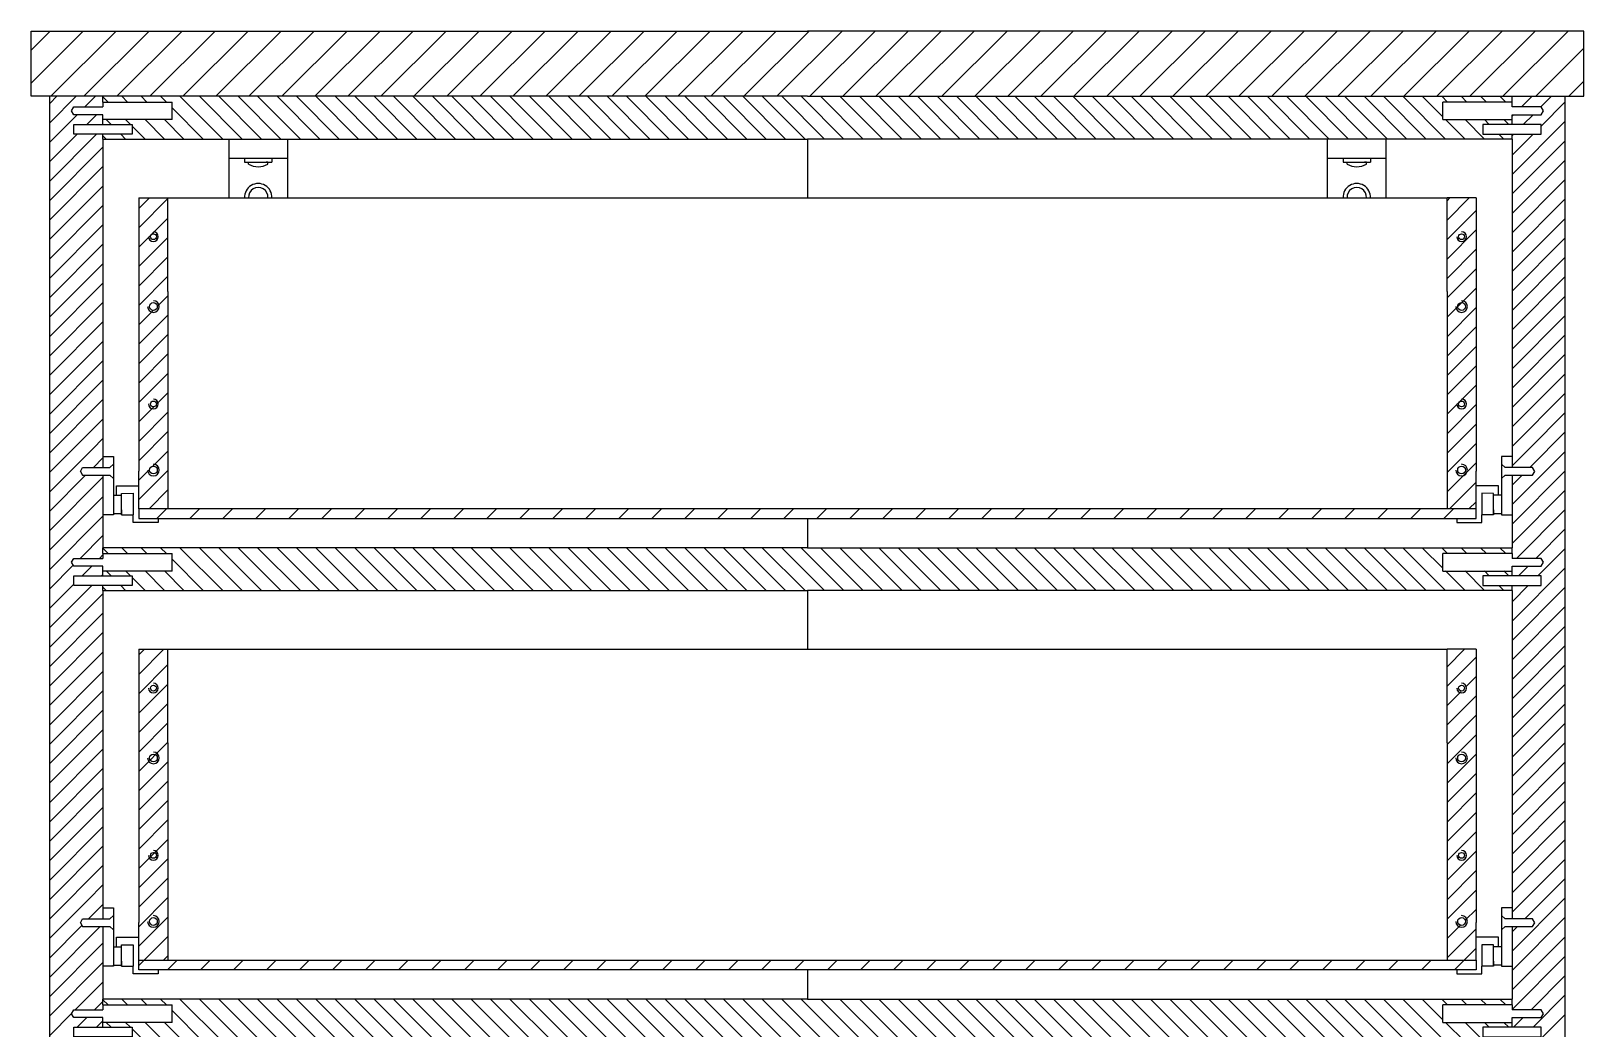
# Model space of a CAD drawing. Header units: millimetres. Extents: x -1335 to 2991, y -7 to 1980.
# Drawn here: x 1385.3 to 1465.3, y 1502.4 to 1553.7 of the extents above; entities that cross this region are included whole.
import ezdxf

# ---------------------------------------------------------------- set-up
doc = ezdxf.new("R2010")
doc.units = ezdxf.units.MM
doc.layers.get('0').update_dxf_attribs({"color": 8})
doc.layers.add('Campiture', color=1, linetype='Continuous')
doc.layers.add('Incastri', color=4, linetype='Continuous')
pattern_1 = [(45, (952.657, 1390.4219), (-0.85, 0.85), [])]

# ---------------------------------------------------------------- blocks, each defined once
blk = doc.blocks.new('retino 1')
at = {"color": 175, "linetype": 'Continuous'}
for p, q in [((318.125, 159.668), (317.856, 159.937)), ((319.125, 159.668), (318.825, 159.968)), ((320.125, 159.668), (319.825, 159.968)), ((321.125, 159.668), (320.825, 159.968)), ((323.025, 157.768), (321.415, 159.378)), ((324.025, 157.768), (321.825, 159.968)), ((325.025, 157.768), (322.825, 159.968)), ((326.025, 157.768), (323.825, 159.968)), ((327.025, 157.768), (324.825, 159.968)), ((328.025, 157.768), (325.825, 159.968)), ((329.025, 157.768), (326.825, 159.968)), ((330.025, 157.768), (327.825, 159.968)), ((331.025, 157.768), (328.825, 159.968)), ((332.025, 157.768), (329.825, 159.968)), ((333.025, 157.768), (330.825, 159.968)), ((334.025, 157.768), (331.825, 159.968)), ((335.025, 157.768), (332.825, 159.968)), ((336.025, 157.768), (333.825, 159.968)), ((337.025, 157.768), (334.825, 159.968)), ((338.025, 157.768), (335.825, 159.968)), ((339.025, 157.768), (336.825, 159.968)), ((340.025, 157.768), (337.825, 159.968)), ((341.025, 157.768), (338.825, 159.968)), ((342.025, 157.768), (339.825, 159.968)), ((343.025, 157.768), (340.825, 159.968)), ((344.025, 157.768), (341.825, 159.968)), ((345.025, 157.768), (342.825, 159.968)), ((346.025, 157.768), (343.825, 159.968)), ((347.025, 157.768), (344.825, 159.968)), ((348.025, 157.768), (345.825, 159.968)), ((349.025, 157.768), (346.825, 159.968)), ((350.025, 157.768), (347.825, 159.968)), ((351.025, 157.768), (348.825, 159.968)), ((352.025, 157.768), (349.825, 159.968)), ((353.025, 157.768), (350.825, 159.968)), ((354.025, 157.768), (351.825, 159.968)), ((355.025, 157.768), (352.825, 159.968)), ((356.025, 157.768), (353.825, 159.968)), ((357.025, 157.768), (354.825, 159.968)), ((358.025, 157.768), (355.825, 159.968)), ((359.025, 157.768), (356.825, 159.968)), ((360.025, 157.768), (357.825, 159.968)), ((361.025, 157.768), (358.825, 159.968)), ((362.025, 157.768), (359.825, 159.968)), ((363.025, 157.768), (360.825, 159.968)), ((364.025, 157.768), (361.825, 159.968)), ((365.025, 157.768), (362.825, 159.968)), ((366.025, 157.768), (363.825, 159.968)), ((367.025, 157.768), (364.825, 159.968)), ((368.025, 157.768), (365.825, 159.968)), ((369.025, 157.768), (366.825, 159.968)), ((370.025, 157.768), (367.825, 159.968)), ((371.025, 157.768), (368.825, 159.968)), ((372.025, 157.768), (369.825, 159.968)), ((373.025, 157.768), (370.825, 159.968)), ((374.025, 157.768), (371.825, 159.968)), ((375.025, 157.768), (372.825, 159.968)), ((376.025, 157.768), (373.825, 159.968)), ((377.025, 157.768), (374.825, 159.968)), ((378.025, 157.768), (375.825, 159.968)), ((379.025, 157.768), (376.825, 159.968)), ((380.025, 157.768), (377.825, 159.968)), ((381.025, 157.768), (378.825, 159.968)), ((382.025, 157.768), (379.825, 159.968)), ((383.025, 157.768), (380.825, 159.968)), ((384.025, 157.768), (381.825, 159.968)), ((385.025, 157.768), (382.825, 159.968)), ((386.025, 157.768), (383.825, 159.968)), ((387.025, 157.768), (384.825, 159.968)), ((386.888, 158.905), (385.825, 159.968)), ((387.125, 159.668), (386.825, 159.968)), ((388.125, 159.668), (387.825, 159.968)), ((389.125, 159.668), (388.825, 159.968)), ((390.125, 159.668), (389.825, 159.968)), ((318.275, 158.518), (318.025, 158.768)), ((319.275, 158.518), (319.025, 158.768)), ((320.025, 157.768), (319.356, 158.437)), ((321.025, 157.768), (320.025, 158.768)), ((322.025, 157.768), (321.025, 158.768)), ((388.025, 157.768), (387.025, 158.768)), ((389.025, 157.768), (388.025, 158.768)), ((389.275, 158.518), (389.025, 158.768)), ((390.275, 158.518), (390.025, 158.768)), ((318.025, 157.768), (317.856, 157.937)), ((319.025, 157.768), (318.775, 158.018)), ((390.025, 157.768), (389.775, 158.018))]:
    blk.add_line(p, q, dxfattribs=at)

msp = doc.modelspace()

# ---------------------------------------------------------------- hatches: boundary and pattern name
at = {"layer": 'Campiture'}
h = msp.add_hatch(dxfattribs=at)
h.set_pattern_fill('JIS_WOOD', color=256, scale=1.7)
h.set_pattern_definition([(45, (952.657, 1390.4219), (-0.85, 0.85), [])])
h.paths.add_polyline_path([(1385.298, 1553.749), (1385.298, 1550.389), (1425.298, 1550.389), (1465.298, 1550.389), (1465.298, 1553.749), (1425.298, 1553.749)])
h = msp.add_hatch(dxfattribs=at)
h.set_pattern_fill('JIS_WOOD', color=256)
h.set_pattern_definition([(45, (952.657, 1390.4219), (-0.5, 0.5), [])])
h.paths.add_polyline_path([(1459.744, 1545.157), (1458.393, 1545.157), (1458.244, 1545.009), (1458.244, 1540.339), (1458.244, 1535.009), (1459.744, 1536.509)])
h.paths.add_polyline_path([(1458.844, 1543.157, -1), (1459.144, 1543.157, -1)], flags=16)
h = msp.add_hatch(dxfattribs=at)
h.set_pattern_fill('JIS_WOOD', color=256, scale=1.7)
h.set_pattern_definition(pattern_1)
h.paths.add_polyline_path([(1459.744, 1529.139), (1458.744, 1529.139), (1458.244, 1529.139), (1392.352, 1529.139), (1391.852, 1529.139), (1390.852, 1529.139), (1390.852, 1528.839), (1390.852, 1528.639), (1459.744, 1528.639)])
h = msp.add_hatch(dxfattribs=at)
h.set_pattern_fill('JIS_WOOD', color=256, scale=1.7)
h.set_pattern_definition(pattern_1)
h.paths.add_polyline_path([(1459.744, 1505.889), (1458.744, 1505.889), (1458.244, 1505.889), (1392.352, 1505.889), (1391.852, 1505.889), (1390.852, 1505.889), (1390.852, 1505.389), (1459.744, 1505.389), (1459.744, 1505.589)])

# ---------------------------------------------------------------- linework, layer by layer
for p, q in [((1385.298, 1553.749), (1425.298, 1553.749)), ((1385.298, 1550.389), (1385.298, 1553.749)), ((1465.298, 1553.749), (1425.298, 1553.749)), ((1465.298, 1550.389), (1465.298, 1553.749)), ((1425.298, 1550.389), (1385.298, 1550.389)), ((1386.258, 1457.389), (1386.258, 1550.389)), ((1389.002, 1550.089), (1389.002, 1550.389)), ((1389.002, 1550.089), (1389.002, 1549.839)), ((1425.298, 1550.389), (1465.298, 1550.389)), ((1461.594, 1550.089), (1461.594, 1550.389)), ((1461.594, 1549.839), (1461.594, 1550.089)), ((1464.338, 1457.389), (1464.338, 1550.389)), ((1389.002, 1549.189), (1389.002, 1549.439)), ((1389.002, 1548.939), (1389.002, 1549.189)), ((1461.594, 1549.189), (1461.594, 1549.439)), ((1461.594, 1548.939), (1461.594, 1549.189)), ((1389.002, 1548.189), (1389.002, 1548.439)), ((1389.002, 1548.189), (1389.002, 1548.439)), ((1389.002, 1548.189), (1425.298, 1548.189)), ((1389.002, 1548.189), (1389.002, 1531.839)), ((1395.502, 1545.157), (1395.502, 1548.189)), ((1398.502, 1548.189), (1398.502, 1545.157)), ((1398.502, 1548.189), (1398.502, 1547.189)), ((1461.594, 1548.189), (1425.298, 1548.189)), ((1425.298, 1548.189), (1425.298, 1545.157)), ((1452.094, 1545.157), (1452.094, 1548.189)), ((1455.094, 1548.189), (1455.094, 1545.157)), ((1455.094, 1548.189), (1455.094, 1547.189)), ((1461.594, 1548.189), (1461.594, 1548.439)), ((1461.594, 1548.189), (1461.594, 1548.439)), ((1461.594, 1548.189), (1461.594, 1531.839)), ((1398.502, 1547.189), (1395.502, 1547.189)), ((1398.502, 1547.189), (1398.502, 1546.989)), ((1398.502, 1546.989), (1398.502, 1546.889)), ((1455.094, 1547.189), (1452.094, 1547.189)), ((1455.094, 1547.189), (1455.094, 1546.989)), ((1455.094, 1546.989), (1455.094, 1546.889)), ((1390.852, 1545.157), (1392.352, 1545.157)), ((1390.852, 1545.157), (1390.852, 1531.089)), ((1392.352, 1540.339), (1392.352, 1545.157)), ((1392.352, 1545.157), (1458.244, 1545.157)), ((1459.744, 1545.157), (1458.244, 1545.157)), ((1458.244, 1540.339), (1458.244, 1545.157)), ((1459.744, 1545.157), (1459.744, 1531.089)), ((1392.352, 1540.339), (1392.352, 1529.539)), ((1458.244, 1540.339), (1458.244, 1529.539)), ((1389.002, 1531.839), (1389.002, 1531.273)), ((1389.002, 1531.839), (1389.552, 1531.839)), ((1389.552, 1531.839), (1389.552, 1528.839)), ((1461.044, 1531.839), (1461.044, 1528.839)), ((1461.594, 1531.839), (1461.044, 1531.839)), ((1461.594, 1531.839), (1461.594, 1531.273)), ((1389.002, 1530.873), (1389.002, 1527.139)), ((1390.852, 1529.139), (1390.852, 1531.089)), ((1459.744, 1529.139), (1459.744, 1531.089)), ((1461.594, 1530.873), (1461.594, 1527.139)), ((1389.552, 1529.839), (1389.952, 1529.838)), ((1389.702, 1529.839), (1389.702, 1530.326)), ((1389.702, 1530.326), (1390.852, 1530.326)), ((1389.952, 1529.939), (1390.552, 1529.941)), ((1389.952, 1529.089), (1389.952, 1529.939)), ((1389.952, 1528.839), (1389.952, 1529.939)), ((1390.552, 1529.941), (1390.552, 1528.839)), ((1460.894, 1530.326), (1459.744, 1530.326)), ((1460.044, 1529.941), (1460.044, 1528.839)), ((1460.644, 1529.939), (1460.044, 1529.941)), ((1460.644, 1529.089), (1460.644, 1529.939)), ((1460.644, 1528.839), (1460.644, 1529.939)), ((1461.044, 1529.839), (1460.644, 1529.838)), ((1460.894, 1529.839), (1460.894, 1530.326)), ((1389.552, 1528.839), (1389.002, 1528.839)), ((1389.952, 1528.889), (1389.552, 1528.889)), ((1389.952, 1529.089), (1389.952, 1528.839)), ((1389.952, 1528.839), (1389.952, 1528.889)), ((1389.952, 1528.839), (1390.552, 1528.839)), ((1390.552, 1528.439), (1390.552, 1528.839)), ((1392.352, 1529.539), (1392.352, 1529.339)), ((1392.352, 1529.339), (1392.352, 1529.139)), ((1458.244, 1529.539), (1458.244, 1529.339)), ((1458.244, 1529.339), (1458.244, 1529.139)), ((1460.044, 1528.439), (1460.044, 1528.839)), ((1460.644, 1528.839), (1460.044, 1528.839)), ((1460.644, 1529.089), (1460.644, 1528.839)), ((1461.044, 1528.889), (1460.644, 1528.889)), ((1461.044, 1528.839), (1461.594, 1528.839)), ((1391.852, 1528.439), (1390.552, 1528.439)), ((1391.852, 1528.639), (1391.852, 1528.439)), ((1425.298, 1528.639), (1425.298, 1527.139)), ((1458.744, 1528.639), (1458.744, 1528.439)), ((1458.744, 1528.439), (1460.044, 1528.439)), ((1425.298, 1527.139), (1389.002, 1527.139)), ((1389.002, 1526.839), (1389.002, 1527.139)), ((1389.002, 1526.839), (1389.002, 1526.589)), ((1425.298, 1527.139), (1461.594, 1527.139)), ((1461.594, 1526.839), (1461.594, 1527.139)), ((1461.594, 1526.839), (1461.594, 1526.589)), ((1389.002, 1525.939), (1389.002, 1526.189)), ((1389.002, 1525.689), (1389.002, 1525.939)), ((1461.594, 1525.939), (1461.594, 1526.189)), ((1461.594, 1525.689), (1461.594, 1525.939)), ((1389.002, 1524.939), (1389.002, 1525.189)), ((1389.002, 1524.939), (1389.002, 1525.189)), ((1389.002, 1524.939), (1425.298, 1524.939)), ((1389.002, 1524.939), (1389.002, 1508.589)), ((1461.594, 1524.939), (1425.298, 1524.939)), ((1425.298, 1524.939), (1425.298, 1521.907)), ((1461.594, 1524.939), (1461.594, 1525.189)), ((1461.594, 1524.939), (1461.594, 1525.189)), ((1461.594, 1524.939), (1461.594, 1508.589)), ((1390.852, 1521.907), (1392.352, 1521.907)), ((1390.852, 1521.907), (1390.852, 1507.839)), ((1392.352, 1517.089), (1392.352, 1521.907)), ((1392.352, 1521.907), (1458.244, 1521.907)), ((1459.744, 1521.907), (1458.244, 1521.907)), ((1458.244, 1517.089), (1458.244, 1521.907)), ((1459.744, 1521.907), (1459.744, 1507.839)), ((1392.352, 1517.089), (1392.352, 1506.289)), ((1458.244, 1517.089), (1458.244, 1506.289)), ((1389.002, 1508.589), (1389.002, 1508.023)), ((1389.002, 1508.589), (1389.552, 1508.589)), ((1389.552, 1508.589), (1389.552, 1505.589)), ((1461.044, 1508.589), (1461.044, 1505.589)), ((1461.594, 1508.589), (1461.044, 1508.589)), ((1461.594, 1508.589), (1461.594, 1508.023)), ((1389.002, 1507.623), (1389.002, 1503.889)), ((1390.852, 1505.889), (1390.852, 1507.839)), ((1459.744, 1505.889), (1459.744, 1507.839)), ((1461.594, 1507.623), (1461.594, 1503.889)), ((1389.552, 1506.589), (1389.952, 1506.588)), ((1389.702, 1506.589), (1389.702, 1507.076)), ((1389.702, 1507.076), (1390.852, 1507.076)), ((1389.952, 1506.689), (1390.552, 1506.691)), ((1389.952, 1505.839), (1389.952, 1506.689)), ((1389.952, 1505.589), (1389.952, 1506.689)), ((1390.552, 1506.691), (1390.552, 1505.589)), ((1460.894, 1507.076), (1459.744, 1507.076)), ((1460.044, 1506.691), (1460.044, 1505.589)), ((1460.644, 1506.689), (1460.044, 1506.691)), ((1460.644, 1505.839), (1460.644, 1506.689)), ((1460.644, 1505.589), (1460.644, 1506.689)), ((1461.044, 1506.589), (1460.644, 1506.588)), ((1460.894, 1506.589), (1460.894, 1507.076)), ((1389.552, 1505.589), (1389.552, 1505.639)), ((1389.552, 1505.639), (1389.952, 1505.639)), ((1389.952, 1505.839), (1389.952, 1505.589)), ((1392.352, 1506.289), (1392.352, 1506.089)), ((1392.352, 1506.089), (1392.352, 1505.889)), ((1458.244, 1506.289), (1458.244, 1506.089)), ((1458.244, 1506.089), (1458.244, 1505.889)), ((1460.644, 1505.839), (1460.644, 1505.589)), ((1461.044, 1505.639), (1460.644, 1505.639)), ((1389.552, 1505.589), (1389.002, 1505.589)), ((1389.952, 1505.589), (1390.552, 1505.589)), ((1390.552, 1505.189), (1390.552, 1505.589)), ((1391.852, 1505.189), (1390.552, 1505.189)), ((1391.852, 1505.389), (1391.852, 1505.189)), ((1425.298, 1505.389), (1425.298, 1503.889)), ((1458.744, 1505.389), (1458.744, 1505.189)), ((1458.744, 1505.189), (1460.044, 1505.189)), ((1460.044, 1505.189), (1460.044, 1505.589)), ((1460.644, 1505.589), (1460.044, 1505.589)), ((1461.044, 1505.589), (1461.594, 1505.589)), ((1425.298, 1503.889), (1389.002, 1503.889)), ((1389.002, 1503.589), (1389.002, 1503.889)), ((1389.002, 1503.589), (1389.002, 1503.339)), ((1425.298, 1503.889), (1461.594, 1503.889)), ((1461.594, 1503.589), (1461.594, 1503.889)), ((1461.594, 1503.589), (1461.594, 1503.339)), ((1389.002, 1502.689), (1389.002, 1502.939)), ((1389.002, 1502.439), (1389.002, 1502.689)), ((1461.594, 1502.689), (1461.594, 1502.939)), ((1461.594, 1502.439), (1461.594, 1502.689))]:
    msp.add_line(p, q)
at = {"color": 175, "linetype": 'Continuous'}
for p, q in [((1386.258, 1550.023), (1386.625, 1550.389)), ((1461.594, 1550.359), (1461.625, 1550.389)), ((1461.594, 1549.359), (1461.675, 1549.439)), ((1461.594, 1548.359), (1461.675, 1548.439)), ((1458.244, 1545.009), (1458.393, 1545.157)), ((1388.825, 1526.589), (1389.002, 1526.767)), ((1388.925, 1525.689), (1389.002, 1525.767)), ((1390.852, 1521.617), (1391.143, 1521.907)), ((1461.594, 1507.359), (1461.851, 1507.616)), ((1388.675, 1502.439), (1389.002, 1502.767))]:
    msp.add_line(p, q, dxfattribs=at)
for points in [[(1458.244, 1529.139), (1392.352, 1529.139), (1391.852, 1529.139), (1390.852, 1529.139), (1390.852, 1528.839), (1390.852, 1528.639), (1459.744, 1528.639), (1459.744, 1529.139), (1458.744, 1529.139)], [(1392.352, 1505.889), (1458.244, 1505.889), (1458.744, 1505.889), (1459.744, 1505.889), (1459.744, 1505.589), (1459.744, 1505.389), (1390.852, 1505.389), (1390.852, 1505.889), (1391.852, 1505.889)]]:
    msp.add_lwpolyline(points, close=True)
at = {"layer": 'Campiture', "linetype": 'Continuous'}
for p, q in [((1386.258, 1549.023), (1387.625, 1550.389)), ((1388.075, 1549.839), (1388.625, 1550.389)), ((1462.075, 1549.839), (1462.625, 1550.389)), ((1463.075, 1549.839), (1463.625, 1550.389)), ((1463.094, 1548.859), (1464.338, 1550.103)), ((1386.258, 1548.023), (1387.675, 1549.439)), ((1388.175, 1548.939), (1388.675, 1549.439)), ((1461.594, 1546.359), (1464.338, 1549.103)), ((1462.175, 1548.939), (1462.675, 1549.439)), ((1386.258, 1547.023), (1387.675, 1548.439)), ((1386.258, 1546.023), (1388.675, 1548.439)), ((1461.594, 1547.359), (1462.675, 1548.439)), ((1461.594, 1545.359), (1464.338, 1548.103)), ((1386.258, 1545.023), (1389.002, 1547.767)), ((1386.258, 1544.023), (1389.002, 1546.767)), ((1461.594, 1544.359), (1464.338, 1547.103)), ((1386.258, 1543.023), (1389.002, 1545.767)), ((1461.594, 1543.359), (1464.338, 1546.103)), ((1390.852, 1544.617), (1391.393, 1545.157)), ((1390.852, 1543.617), (1392.352, 1545.117)), ((1461.594, 1542.359), (1464.338, 1545.103)), ((1386.258, 1542.023), (1389.002, 1544.767)), ((1391.592, 1543.357), (1392.352, 1544.117)), ((1461.594, 1541.359), (1464.338, 1544.103)), ((1386.258, 1541.023), (1389.002, 1543.767)), ((1390.852, 1542.617), (1391.481, 1543.246)), ((1391.514, 1543.279), (1391.592, 1543.357)), ((1386.258, 1540.023), (1389.002, 1542.767)), ((1390.852, 1541.617), (1392.352, 1543.117)), ((1461.594, 1540.359), (1464.338, 1543.103)), ((1386.258, 1539.023), (1389.002, 1541.767)), ((1390.852, 1540.617), (1392.352, 1542.117)), ((1461.594, 1539.359), (1464.338, 1542.103)), ((1390.852, 1539.617), (1392.352, 1541.117)), ((1461.594, 1538.359), (1464.338, 1541.103)), ((1386.258, 1538.023), (1389.002, 1540.767)), ((1391.802, 1539.567), (1392.352, 1540.117)), ((1461.594, 1537.359), (1464.338, 1540.103)), ((1386.258, 1537.023), (1389.002, 1539.767)), ((1390.852, 1538.617), (1391.596, 1539.361)), ((1386.258, 1536.023), (1389.002, 1538.767)), ((1390.852, 1537.617), (1392.352, 1539.117)), ((1461.594, 1536.359), (1464.338, 1539.103)), ((1386.258, 1535.023), (1389.002, 1537.767)), ((1390.852, 1536.617), (1392.352, 1538.117)), ((1461.594, 1535.359), (1464.338, 1538.103)), ((1390.852, 1535.617), (1392.352, 1537.117)), ((1461.594, 1534.359), (1464.338, 1537.103)), ((1386.258, 1534.023), (1389.002, 1536.767)), ((1390.852, 1534.617), (1392.352, 1536.117)), ((1458.244, 1535.009), (1459.744, 1536.509)), ((1461.594, 1533.359), (1464.338, 1536.103)), ((1386.258, 1533.023), (1389.002, 1535.767)), ((1458.244, 1534.009), (1459.744, 1535.509)), ((1386.258, 1532.023), (1389.002, 1534.767)), ((1391.749, 1534.514), (1392.352, 1535.117)), ((1458.244, 1533.009), (1459.744, 1534.509)), ((1461.594, 1532.359), (1464.338, 1535.103)), ((1386.258, 1531.023), (1389.002, 1533.767)), ((1390.852, 1533.617), (1391.631, 1534.396)), ((1390.852, 1532.617), (1392.352, 1534.117)), ((1462.475, 1532.239), (1464.338, 1534.103)), ((1390.852, 1531.617), (1392.352, 1533.117)), ((1458.244, 1532.009), (1459.744, 1533.509)), ((1462.509, 1531.273), (1464.338, 1533.103)), ((1386.258, 1530.023), (1388.475, 1532.239)), ((1388.475, 1532.239), (1389.002, 1532.767)), ((1391.572, 1531.337), (1392.352, 1532.117)), ((1458.244, 1531.009), (1459.744, 1532.509)), ((1461.594, 1531.359), (1462.475, 1532.239)), ((1461.594, 1529.359), (1464.338, 1532.103)), ((1388.509, 1531.273), (1389.002, 1531.767)), ((1458.244, 1530.009), (1459.744, 1531.509)), ((1386.258, 1529.023), (1388.109, 1530.873)), ((1386.258, 1528.023), (1389.002, 1530.767)), ((1390.852, 1530.617), (1391.404, 1531.169)), ((1390.852, 1529.617), (1392.352, 1531.117)), ((1458.375, 1529.139), (1459.744, 1530.509)), ((1461.594, 1528.359), (1464.338, 1531.103)), ((1461.594, 1530.359), (1462.109, 1530.873)), ((1386.258, 1527.023), (1389.002, 1529.767)), ((1391.375, 1529.139), (1392.352, 1530.117)), ((1461.594, 1527.359), (1464.338, 1530.103)), ((1459.375, 1529.139), (1459.744, 1529.509)), ((1461.825, 1526.589), (1464.338, 1529.103)), ((1386.258, 1526.023), (1389.002, 1528.767)), ((1462.825, 1526.589), (1464.338, 1528.103)), ((1387.825, 1526.589), (1389.002, 1527.767)), ((1462.925, 1525.689), (1464.338, 1527.103)), ((1386.258, 1525.023), (1387.474, 1526.239)), ((1387.925, 1525.689), (1388.425, 1526.189)), ((1461.594, 1523.359), (1464.338, 1526.103)), ((1461.925, 1525.689), (1462.425, 1526.189)), ((1386.258, 1524.023), (1387.502, 1525.267)), ((1386.258, 1523.023), (1388.425, 1525.189)), ((1461.594, 1524.359), (1462.425, 1525.189)), ((1461.594, 1522.359), (1464.338, 1525.103)), ((1386.258, 1522.023), (1389.002, 1524.767)), ((1461.594, 1521.359), (1464.338, 1524.103)), ((1386.258, 1521.023), (1389.002, 1523.767)), ((1386.258, 1520.023), (1389.002, 1522.767)), ((1461.594, 1520.359), (1464.338, 1523.103)), ((1386.258, 1519.023), (1389.002, 1521.767)), ((1390.852, 1520.617), (1392.143, 1521.907)), ((1458.244, 1521.009), (1459.143, 1521.907)), ((1461.594, 1519.359), (1464.338, 1522.103)), ((1390.852, 1519.617), (1392.352, 1521.117)), ((1458.244, 1520.009), (1459.744, 1521.509)), ((1461.594, 1518.359), (1464.338, 1521.103)), ((1386.258, 1518.023), (1389.002, 1520.767)), ((1390.852, 1518.617), (1392.352, 1520.117)), ((1459.189, 1519.954), (1459.744, 1520.509)), ((1461.594, 1517.359), (1464.338, 1520.103)), ((1386.258, 1517.023), (1389.002, 1519.767)), ((1458.244, 1519.009), (1458.948, 1519.713)), ((1458.244, 1518.009), (1459.744, 1519.509)), ((1386.258, 1516.023), (1389.002, 1518.767)), ((1390.852, 1517.617), (1392.352, 1519.117)), ((1458.244, 1517.009), (1459.744, 1518.509)), ((1461.594, 1516.359), (1464.338, 1519.103)), ((1386.258, 1515.023), (1389.002, 1517.767)), ((1390.852, 1516.617), (1392.352, 1518.117)), ((1461.594, 1515.359), (1464.338, 1518.103)), ((1390.852, 1515.617), (1392.352, 1517.117)), ((1458.244, 1516.009), (1459.744, 1517.509)), ((1461.594, 1514.359), (1464.338, 1517.103)), ((1386.258, 1514.023), (1389.002, 1516.767)), ((1390.852, 1514.617), (1392.352, 1516.117)), ((1458.244, 1515.009), (1459.744, 1516.509)), ((1461.594, 1513.359), (1464.338, 1516.103)), ((1386.258, 1513.023), (1389.002, 1515.767)), ((1458.244, 1514.009), (1459.744, 1515.509)), ((1386.258, 1512.023), (1389.002, 1514.767)), ((1390.852, 1513.617), (1392.352, 1515.117)), ((1458.244, 1513.009), (1459.744, 1514.509)), ((1461.594, 1512.359), (1464.338, 1515.103)), ((1386.258, 1511.023), (1389.002, 1513.767)), ((1390.852, 1512.617), (1392.352, 1514.117)), ((1461.594, 1511.359), (1464.338, 1514.103)), ((1390.852, 1511.617), (1392.352, 1513.117)), ((1458.244, 1512.009), (1459.744, 1513.509)), ((1461.594, 1510.359), (1464.338, 1513.103)), ((1386.258, 1510.023), (1389.002, 1512.767)), ((1390.852, 1510.617), (1392.352, 1512.117)), ((1458.244, 1511.009), (1459.744, 1512.509)), ((1461.594, 1509.359), (1464.338, 1512.103)), ((1386.258, 1509.023), (1389.002, 1511.767)), ((1458.244, 1510.009), (1459.744, 1511.509)), ((1386.258, 1508.023), (1389.002, 1510.767)), ((1390.852, 1509.617), (1392.352, 1511.117)), ((1458.244, 1509.009), (1459.744, 1510.509)), ((1462.225, 1508.989), (1464.338, 1511.103)), ((1388.225, 1508.989), (1389.002, 1509.767)), ((1390.852, 1508.617), (1392.352, 1510.117)), ((1462.259, 1508.023), (1464.338, 1510.103)), ((1386.258, 1507.023), (1388.225, 1508.989)), ((1390.852, 1507.617), (1392.352, 1509.117)), ((1458.244, 1508.009), (1459.744, 1509.509)), ((1461.594, 1506.359), (1464.338, 1509.103)), ((1461.594, 1508.359), (1462.225, 1508.989)), ((1388.259, 1508.023), (1389.002, 1508.767)), ((1390.852, 1506.617), (1392.352, 1508.117)), ((1459.185, 1507.95), (1459.744, 1508.509)), ((1461.594, 1505.359), (1464.338, 1508.103)), ((1386.258, 1506.023), (1387.918, 1507.683)), ((1386.258, 1505.023), (1388.859, 1507.623)), ((1458.244, 1507.009), (1458.934, 1507.699)), ((1458.244, 1506.009), (1459.744, 1507.509)), ((1386.258, 1504.023), (1389.002, 1506.767)), ((1391.125, 1505.889), (1392.352, 1507.117)), ((1459.125, 1505.889), (1459.744, 1506.509)), ((1461.594, 1504.359), (1464.338, 1507.103)), ((1386.258, 1503.023), (1389.002, 1505.767)), ((1392.125, 1505.889), (1392.352, 1506.117)), ((1461.594, 1503.359), (1464.338, 1506.103)), ((1462.575, 1503.339), (1464.338, 1505.103)), ((1387.575, 1503.339), (1389.002, 1504.767)), ((1462.675, 1502.439), (1464.338, 1504.103)), ((1388.575, 1503.339), (1389.002, 1503.767)), ((1386.258, 1502.023), (1387.403, 1503.168)), ((1387.675, 1502.439), (1388.175, 1502.939)), ((1461.594, 1500.359), (1464.338, 1503.103)), ((1461.675, 1502.439), (1462.175, 1502.939))]:
    msp.add_line(p, q, dxfattribs=at)
at = {"layer": 'Incastri'}
for p, q in [((1387.387, 1549.639), (1387.502, 1549.839)), ((1387.502, 1549.439), (1387.387, 1549.639)), ((1387.502, 1549.839), (1389.002, 1549.839)), ((1389.002, 1550.089), (1391.56, 1550.089)), ((1391.56, 1550.089), (1392.342, 1550.089)), ((1392.342, 1550.089), (1392.562, 1550.089)), ((1392.562, 1549.189), (1392.562, 1550.089)), ((1458.254, 1550.089), (1458.035, 1550.089)), ((1458.035, 1549.189), (1458.035, 1550.089)), ((1459.036, 1550.089), (1458.254, 1550.089)), ((1461.594, 1550.089), (1459.036, 1550.089)), ((1463.094, 1549.839), (1461.594, 1549.839)), ((1463.21, 1549.639), (1463.094, 1549.839)), ((1463.094, 1549.439), (1463.21, 1549.639)), ((1389.002, 1549.439), (1387.502, 1549.439)), ((1392.562, 1549.189), (1389.002, 1549.189)), ((1458.035, 1549.189), (1461.594, 1549.189)), ((1461.594, 1549.439), (1463.094, 1549.439)), ((1396.302, 1547.189), (1396.302, 1546.989)), ((1396.302, 1546.989), (1397.702, 1546.989)), ((1396.502, 1546.889), (1396.502, 1546.989)), ((1396.502, 1546.989), (1396.602, 1546.989)), ((1397.502, 1546.989), (1397.402, 1546.989)), ((1397.502, 1546.889), (1397.502, 1546.989)), ((1397.702, 1547.189), (1397.702, 1546.989)), ((1452.894, 1547.189), (1452.894, 1546.989)), ((1452.894, 1546.989), (1454.294, 1546.989)), ((1453.094, 1546.889), (1453.094, 1546.989)), ((1454.094, 1546.989), (1453.994, 1546.989)), ((1454.094, 1546.889), (1454.094, 1546.989)), ((1454.294, 1547.189), (1454.294, 1546.989)), ((1387.387, 1526.389), (1387.502, 1526.589)), ((1387.502, 1526.589), (1389.002, 1526.589)), ((1389.002, 1526.839), (1391.56, 1526.839)), ((1391.56, 1526.839), (1392.342, 1526.839)), ((1392.342, 1526.839), (1392.562, 1526.839)), ((1392.562, 1525.939), (1392.562, 1526.839)), ((1458.254, 1526.839), (1458.035, 1526.839)), ((1458.035, 1525.939), (1458.035, 1526.839)), ((1459.036, 1526.839), (1458.254, 1526.839)), ((1461.594, 1526.839), (1459.036, 1526.839)), ((1463.094, 1526.589), (1461.594, 1526.589)), ((1463.21, 1526.389), (1463.094, 1526.589)), ((1387.502, 1526.189), (1387.387, 1526.389)), ((1389.002, 1526.189), (1387.502, 1526.189)), ((1392.562, 1525.939), (1389.002, 1525.939)), ((1458.035, 1525.939), (1461.594, 1525.939)), ((1461.594, 1526.189), (1463.094, 1526.189)), ((1463.094, 1526.189), (1463.21, 1526.389)), ((1387.387, 1503.139), (1387.502, 1503.339)), ((1387.502, 1503.339), (1389.002, 1503.339)), ((1389.002, 1503.589), (1391.56, 1503.589)), ((1391.56, 1503.589), (1392.342, 1503.589)), ((1392.342, 1503.589), (1392.562, 1503.589)), ((1392.562, 1502.689), (1392.562, 1503.589)), ((1458.254, 1503.589), (1458.035, 1503.589)), ((1458.035, 1502.689), (1458.035, 1503.589)), ((1459.036, 1503.589), (1458.254, 1503.589)), ((1461.594, 1503.589), (1459.036, 1503.589)), ((1463.094, 1503.339), (1461.594, 1503.339)), ((1463.21, 1503.139), (1463.094, 1503.339)), ((1387.502, 1502.939), (1387.387, 1503.139)), ((1389.002, 1502.939), (1387.502, 1502.939)), ((1392.562, 1502.689), (1389.002, 1502.689)), ((1458.035, 1502.689), (1461.594, 1502.689)), ((1461.594, 1502.939), (1463.094, 1502.939)), ((1463.094, 1502.939), (1463.21, 1503.139))]:
    msp.add_line(p, q, dxfattribs=at)
for points in [[(1390.402, 1548.439), (1388.502, 1548.439), (1387.602, 1548.439), (1387.502, 1548.439), (1387.502, 1548.539), (1387.502, 1548.839), (1387.502, 1548.939), (1387.602, 1548.939), (1390.402, 1548.939), (1390.502, 1548.939), (1390.502, 1548.839), (1390.502, 1548.539), (1390.502, 1548.439)], [(1460.194, 1548.439), (1462.094, 1548.439), (1462.994, 1548.439), (1463.094, 1548.439), (1463.094, 1548.539), (1463.094, 1548.839), (1463.094, 1548.939), (1462.994, 1548.939), (1460.194, 1548.939), (1460.094, 1548.939), (1460.094, 1548.839), (1460.094, 1548.539), (1460.094, 1548.439)], [(1390.402, 1525.189), (1388.502, 1525.189), (1387.602, 1525.189), (1387.502, 1525.189), (1387.502, 1525.289), (1387.502, 1525.589), (1387.502, 1525.689), (1387.602, 1525.689), (1390.402, 1525.689), (1390.502, 1525.689), (1390.502, 1525.589), (1390.502, 1525.289), (1390.502, 1525.189)], [(1460.194, 1525.189), (1462.094, 1525.189), (1462.994, 1525.189), (1463.094, 1525.189), (1463.094, 1525.289), (1463.094, 1525.589), (1463.094, 1525.689), (1462.994, 1525.689), (1460.194, 1525.689), (1460.094, 1525.689), (1460.094, 1525.589), (1460.094, 1525.289), (1460.094, 1525.189)], [(1390.402, 1501.939), (1388.502, 1501.939), (1387.602, 1501.939), (1387.502, 1501.939), (1387.502, 1502.039), (1387.502, 1502.339), (1387.502, 1502.439), (1387.602, 1502.439), (1390.402, 1502.439), (1390.502, 1502.439), (1390.502, 1502.339), (1390.502, 1502.039), (1390.502, 1501.939)], [(1460.194, 1501.939), (1462.094, 1501.939), (1462.994, 1501.939), (1463.094, 1501.939), (1463.094, 1502.039), (1463.094, 1502.339), (1463.094, 1502.439), (1462.994, 1502.439), (1460.194, 1502.439), (1460.094, 1502.439), (1460.094, 1502.339), (1460.094, 1502.039), (1460.094, 1501.939)]]:
    msp.add_lwpolyline(points, close=True, dxfattribs=at)
for points in [[(1387.837, 1531.073), (1387.952, 1531.273), (1388.452, 1531.273), (1388.752, 1531.273), (1389.152, 1531.273), (1389.362, 1531.273), (1389.552, 1531.447)], [(1462.644, 1531.273), (1462.144, 1531.273), (1461.844, 1531.273), (1461.444, 1531.273), (1461.234, 1531.273), (1461.044, 1531.447)], [(1461.044, 1530.7), (1461.234, 1530.873), (1461.844, 1530.873), (1462.144, 1530.873), (1462.644, 1530.873), (1462.76, 1531.073), (1462.644, 1531.273)], [(1387.837, 1531.073), (1387.952, 1530.873), (1388.452, 1530.873), (1388.752, 1530.873), (1389.362, 1530.873), (1389.552, 1530.7)], [(1387.837, 1507.823), (1387.952, 1508.023), (1388.452, 1508.023), (1388.752, 1508.023), (1389.152, 1508.023), (1389.362, 1508.023), (1389.552, 1508.197)], [(1462.644, 1508.023), (1462.144, 1508.023), (1461.844, 1508.023), (1461.444, 1508.023), (1461.234, 1508.023), (1461.044, 1508.197)], [(1461.044, 1507.45), (1461.234, 1507.623), (1461.844, 1507.623), (1462.144, 1507.623), (1462.644, 1507.623), (1462.76, 1507.823), (1462.644, 1508.023)], [(1387.837, 1507.823), (1387.952, 1507.623), (1388.452, 1507.623), (1388.752, 1507.623), (1389.362, 1507.623), (1389.552, 1507.45)]]:
    msp.add_lwpolyline(points, dxfattribs=at)
for centre, radius in [((1391.602, 1543.157), 0.15), ((1391.602, 1543.157), 0.15), ((1458.994, 1543.157), 0.15), ((1458.994, 1543.157), 0.15), ((1391.602, 1539.561), 0.2), ((1391.602, 1539.561), 0.2), ((1458.994, 1539.561), 0.2), ((1458.994, 1539.561), 0.2), ((1391.602, 1534.543), 0.15), ((1391.602, 1534.543), 0.15), ((1458.994, 1534.543), 0.15), ((1458.994, 1534.543), 0.15), ((1391.602, 1531.139), 0.2), ((1391.602, 1531.139), 0.2), ((1391.602, 1531.139), 0.2), ((1458.994, 1531.139), 0.2), ((1458.994, 1531.139), 0.2), ((1458.994, 1531.139), 0.2), ((1391.602, 1519.907), 0.15), ((1391.602, 1519.907), 0.15), ((1458.994, 1519.907), 0.15), ((1458.994, 1519.907), 0.15), ((1391.602, 1516.311), 0.2), ((1391.602, 1516.311), 0.2), ((1458.994, 1516.311), 0.2), ((1458.994, 1516.311), 0.2), ((1391.602, 1511.293), 0.15), ((1391.602, 1511.293), 0.15), ((1458.994, 1511.293), 0.15), ((1458.994, 1511.293), 0.15), ((1391.602, 1507.889), 0.2), ((1391.602, 1507.889), 0.2), ((1391.602, 1507.889), 0.2), ((1458.994, 1507.889), 0.2), ((1458.994, 1507.889), 0.2), ((1458.994, 1507.889), 0.2)]:
    msp.add_circle(centre, radius, dxfattribs=at)
for centre, radius, start, end in [((1397.002, 1547.818), 1.054, 241.68685, 298.31315), ((1453.594, 1547.818), 1.054, 241.68685, 298.31315), ((1397.002, 1545.189), 0.707, 357.40208, 182.59792), ((1397.002, 1545.189), 0.5, 356.32473, 183.67527), ((1453.594, 1545.189), 0.707, 357.40208, 182.59792), ((1453.594, 1545.189), 0.5, 356.32473, 183.67527), ((1391.602, 1543.157), 0.25, 0, 90), ((1458.994, 1543.157), 0.25, 0, 90), ((1391.602, 1543.157), 0.25, 180, 0), ((1458.994, 1543.157), 0.25, 180, 0), ((1391.602, 1539.561), 0.3, 180, 90), ((1458.994, 1539.561), 0.3, 180, 90), ((1391.602, 1534.543), 0.25, 180, 0), ((1391.602, 1534.543), 0.25, 0, 90), ((1458.994, 1534.543), 0.25, 180, 0), ((1458.994, 1534.543), 0.25, 0, 90), ((1391.602, 1531.139), 0.3, 180, 90), ((1458.994, 1531.139), 0.3, 180, 90), ((1391.602, 1519.907), 0.25, 0, 90), ((1458.994, 1519.907), 0.25, 0, 90), ((1391.602, 1519.907), 0.25, 180, 0), ((1458.994, 1519.907), 0.25, 180, 0), ((1391.602, 1516.311), 0.3, 180, 90), ((1458.994, 1516.311), 0.3, 180, 90), ((1391.602, 1511.293), 0.25, 180, 0), ((1391.602, 1511.293), 0.25, 0, 90), ((1458.994, 1511.293), 0.25, 180, 0), ((1458.994, 1511.293), 0.25, 0, 90), ((1391.602, 1507.889), 0.3, 180, 90), ((1458.994, 1507.889), 0.3, 180, 90)]:
    msp.add_arc(centre, radius, start, end, dxfattribs=at)

# ---------------------------------------------------------------- block references
at = {"layer": 'Campiture'}
for p in [(1071.146, 1390.422), (1071.146, 1367.172), (1071.146, 1343.922)]:
    msp.add_blockref('retino 1', p, dxfattribs=at)

doc.saveas('drawing.dxf')
